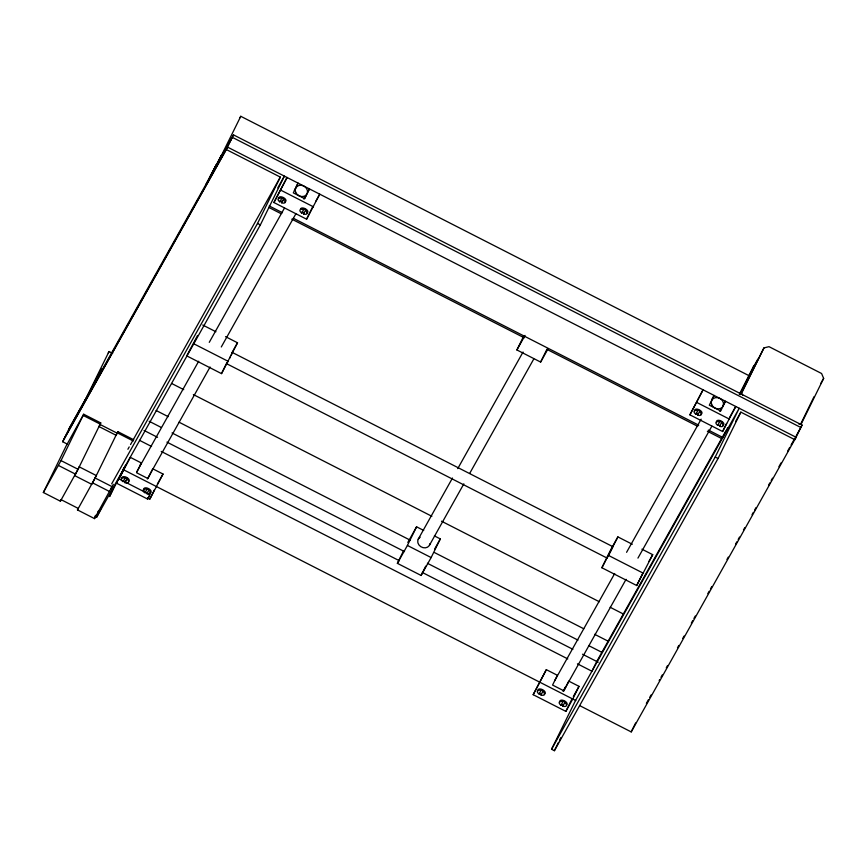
<?xml version="1.0" encoding="UTF-8"?>
<svg xmlns="http://www.w3.org/2000/svg" width="867" height="867" viewBox="0 0 867 867"><rect width="100%" height="100%" fill="white"/><g stroke="black" fill="none" stroke-linecap="round" stroke-linejoin="round"><path stroke-width="1.3" d="M125.498 465.297L109.578 496.563L112.959 489.118M231.922 353.324L232.421 352.511L612.796 546.644L610.856 550.773L606.998 558.023L226.666 363.717M232.421 352.511L231.153 355.275M606.998 558.023L612.796 546.644M110.694 489.14L111.485 487.666M116.406 483.136L147.672 499.099L149.406 495.621M118.313 479.505L118.671 478.725L149.937 494.678L147.704 499.078M43.35 492.499L66.033 446.137L83.698 414.231L100.756 422.933L78.063 469.296L60.408 501.202L43.35 492.499L61.015 460.594L83.698 414.231M60.408 501.202L60.885 499.977M100.756 422.933L99.076 426.597L116.135 435.31L117.814 431.647L133.735 439.764M113.349 484.328L94.525 518.607L77.466 509.904L77.943 508.68M77.466 509.904L95.121 477.999L117.814 431.647M94.525 518.607L96.172 515.009M67.463 444.186L62.662 441.737L69.869 427.095L85.41 399.34M85.031 400.316L109.036 351.525L112.656 353.368M86.028 398.538L101.677 369.049L95.435 381.74M88.987 393.26L97.061 377.654L92.26 387.419M205.772 184.736L221.421 155.247L215.179 167.938M208.73 179.458L216.804 163.852L212.003 173.617M215.948 166.551L240.777 116.297L749.11 375.736M62.662 441.737L226.32 149.536L233.516 134.894L802.073 425.068L794.866 439.71L740.851 412.139L735.574 421.568M94.817 516.147L96.703 517.111L101.396 507.585M120.004 476.612L123.407 469.686M119.05 479.007L130.321 457.342L141.364 462.978L136.563 472.743L147.932 478.541L152.744 468.787L163.018 474.032L149.861 499.056L147.52 497.864M125.347 477.576L125.054 478.183A3.988 2.092 26.2 0 0 121.423 478.606A3.988 2.092 26.2 0 0 123.071 481.716L125.347 477.576L126.3 477.988L127.189 478.519L124.913 482.648A3.988 2.092 26.2 0 0 128.533 482.236A3.988 2.092 26.2 0 0 126.885 479.126M124.913 482.648L127.189 478.519M225.518 336.656L237.525 342.779L221.519 373.623L186.708 355.86L197.557 335.496M111.68 483.851L257.521 223.458L280.323 177.096L226.32 149.536M96.703 517.111L260.36 224.911L284.365 176.109L277.776 187.89M273.907 202.52L287.064 177.486L273.907 202.52L306.593 219.199L319.75 194.165L315.978 200.906M279.813 201.859L280.117 201.242L281.948 202.184L283.932 198.651L282.089 197.719L279.813 201.859A3.988 2.092 26.2 0 1 278.166 198.749A3.988 2.092 26.2 0 1 281.786 198.326L282.089 197.719M283.932 198.651L283.628 199.269A3.988 2.092 26.2 0 1 285.276 202.379A3.988 2.092 26.2 0 1 281.656 202.791L281.948 202.184M147.238 488.75L146.935 489.356A3.988 2.092 26.2 0 0 143.315 489.779A3.988 2.092 26.2 0 0 144.962 492.889L147.238 488.75L149.081 489.682L148.777 490.299A3.988 2.092 26.2 0 1 150.533 493.15A3.988 2.092 26.2 0 1 147.758 494.082M149.861 499.056L154.402 489.833M221.519 373.623L226.677 363.132M301.705 213.022L301.998 212.415L303.84 213.358L303.537 213.965A3.988 2.092 26.2 0 0 307.167 213.542A3.988 2.092 26.2 0 0 305.52 210.443L305.813 209.825L303.981 208.893L301.705 213.022A3.988 2.092 26.2 0 1 300.058 209.922A3.988 2.092 26.2 0 1 303.678 209.5L303.981 208.893M306.593 219.199L312.835 206.519M434.378 535.893L440.317 538.916L431.137 557.568L421.124 575.46L397.379 563.344L403.697 550.523M397.379 563.344L407.403 545.451L416.583 526.8L423.703 530.441M548.139 348.653L540.629 362.07L516.895 349.954L523.776 335.973M421.124 575.46L425.708 566.129M540.629 362.07L546.936 349.249M533.172 694.695L546.329 669.66L557.373 675.295L552.572 685.06L563.94 690.858L568.741 681.104L579.015 686.35L572.773 699.03L565.858 711.373L533.172 694.695L546.329 669.66M539.079 694.034L539.382 693.416L541.214 694.359L540.921 694.966A3.988 2.092 26.2 0 0 544.541 694.554A3.988 2.092 26.2 0 0 542.894 691.443L543.197 690.836L541.355 689.894L539.079 694.034A3.988 2.092 26.2 0 1 537.432 690.923A3.988 2.092 26.2 0 1 541.051 690.5L541.355 689.894M641.905 549.169L652.71 554.674L636.703 585.528L601.893 567.755L610.498 550.274M601.893 567.755L617.9 536.911L632.303 544.259M689.904 414.838L703.061 389.803L689.904 414.838L722.601 431.517L735.758 406.482L729.472 417.71M695.811 414.177L696.114 413.559L697.957 414.502L697.653 415.109A3.988 2.092 26.2 0 0 701.273 414.686A3.988 2.092 26.2 0 0 699.626 411.587L699.929 410.969L698.087 410.037L695.811 414.177A3.988 2.092 26.2 0 1 694.174 411.066A3.988 2.092 26.2 0 1 697.794 410.644L698.087 410.037M560.971 705.207L561.263 704.589L563.106 705.532L562.802 706.139A3.988 2.092 26.2 0 0 566.433 705.716A3.988 2.092 26.2 0 0 564.785 702.617L565.078 701.999L563.247 701.067L560.971 705.207A3.988 2.092 26.2 0 1 559.323 702.097A3.988 2.092 26.2 0 1 562.943 701.674L563.247 701.067M565.858 711.373L572.101 698.694M551.553 749.251L575.558 700.46L739.215 408.249L715.199 457.05L551.553 749.251L554.392 750.703L718.049 458.502L740.851 412.139M554.392 750.703L558.489 742.38M559.659 740.006L560.83 737.622M636.703 585.528L642.436 573.867M717.703 425.339L718.006 424.732L719.848 425.675L719.545 426.282A3.988 2.092 26.2 0 0 723.165 425.86A3.988 2.092 26.2 0 0 721.517 422.76L721.821 422.142L719.978 421.21L717.703 425.339A3.988 2.092 26.2 0 1 716.055 422.24A3.988 2.092 26.2 0 1 719.675 421.817L719.978 421.21M739.291 394.398L754.127 365.44L740.115 393.932M740.364 394.637L763.957 347.905L769.007 346.67L821.602 373.514L823.65 378.38L801.444 423.508L798.908 424.126M722.601 431.517L726.568 423.443M763.957 347.905L741.74 393.044L742.77 395.471M727.651 427.713L722.85 437.467L708.372 430.086M579.6 705.575L631.219 731.911L635.619 722.97M800.566 424.299L814.048 396.685M118.075 479.993L117.5 481.131M229.733 358.114L230.481 356.64M117.208 481.694L116.536 482.941M98.643 510.62L97.971 511.833M228.259 360.965L226.623 363.891M122.68 470.185L124.089 467.606M659.169 680.508L659.679 679.587M778.913 466.706L779.422 465.785M108.223 352.988L109.036 351.525M239.964 117.76L240.777 116.297M217.975 162.649L233.516 134.894M68.666 429.533L232.313 137.333L800.87 427.507M63.865 439.298L227.512 147.097L796.069 437.271L631.219 731.911M127.893 449.279L129.216 446.917M130.538 444.565L280.323 177.096M281.656 202.791L283.628 199.269M140.107 465.221L141.364 462.978M296.221 186.492L298.107 183.121L293.306 192.875L304.675 198.684L309.476 188.919L307.59 192.29M136.672 471.962L198.706 361.203M209.261 342.346L284.484 208.026M294.379 190.361L295.701 187.998M303.818 199.031L305.076 196.776M147.379 478.942L210.074 367.001M221.291 346.973L295.853 213.835M304.436 198.521L306.419 194.977M149.081 489.682L146.805 493.822L147.108 493.215L145.266 492.272M303.537 213.965L305.813 209.825M157.36 484.133L163.018 474.032M231.933 352.761L237.525 342.779M407.815 542.46L416.583 526.8M516.895 349.954L525.034 335.421M418.176 539.285L452.476 478.042M457.743 468.624L523.039 352.035M429.544 545.083L463.845 483.851M469.773 473.252L533.758 359.014M434.681 548.984L440.317 538.916M611.072 549.114L617.9 536.911M540.921 694.966L543.197 690.836M697.653 415.109L699.929 410.969M711.59 399.925L714.105 395.439L709.304 405.192L720.672 411.001L725.484 401.237L722.97 405.734M554.652 680.736L614.703 573.521M626.581 552.312L701.154 419.173M563.084 691.205L565.598 686.707M719.827 411.337L721.084 409.094M563.387 691.259L626.072 579.319M637.949 558.11L711.861 426.152M562.802 706.139L565.078 701.999M719.545 426.282L721.821 422.142M752.935 367.879L757.845 359.111M573.358 696.45L579.015 686.35M648.982 561.328L652.71 554.674M725.668 431.257L596.734 661.478L591.923 671.231L577.455 663.84M820.583 383.853L823.65 378.38M646.381 703.354L648.44 699.68M649.762 697.328L651.074 694.966M660.979 677.3L662.29 674.938M666.257 667.872L667.579 665.509M677.474 647.844L678.796 645.481M682.752 638.415L684.074 636.053M691.335 623.102L692.646 620.739M693.968 618.388L695.291 616.025M707.83 593.646L709.152 591.283M710.463 588.931L711.785 586.569M726.969 559.475L728.28 557.113M735.541 544.151L736.863 541.799M738.185 539.447L739.497 537.085M743.463 530.019L744.786 527.656M752.036 514.695L753.358 512.343M754.68 509.991L756.002 507.628M768.541 485.238L769.853 482.886M771.175 480.535L772.497 478.172M779.758 465.211L781.069 462.859M787.669 451.078L789.739 447.383M791.051 445.042L794.985 438.03M796.253 435.754L802.073 425.068M125.216 482.041L123.374 481.109M280.821 190.176L313.507 206.855M696.819 402.483L729.515 419.173M269.214 205.945L282.479 212.718M293.339 218.267L698.715 425.155M268.889 207.462L280.93 213.618M291.778 219.145L524.253 337.805M547.142 349.477L697.718 426.326M707.353 431.246L721.81 438.626M257.521 223.458L260.36 224.911M715.199 457.05L718.049 458.502M202.715 325.017L215.916 331.747M193.536 343.657L228.346 361.42M608.732 555.563L643.531 573.325M171.677 383.496L183.728 389.641M193.363 394.561L431.864 516.288M441.498 521.197L599.303 601.741M610.14 607.268L623.395 614.031M156.147 410.514L168.198 416.659M179.035 422.186L410.308 540.228M434.4 552.528L583.762 628.759M594.61 634.286L607.854 641.049M407.403 545.451L431.137 557.568M149.146 421.264L161.197 427.42M172.034 432.947L404.51 551.596M427.398 563.279L577.975 640.128M588.812 645.666L602.066 652.428M144.052 430.444L157.566 437.336M166.941 442.127L399.427 560.776M422.305 572.458L572.881 649.307M582.516 654.217L598.176 662.215M139.5 440.328L151.562 446.483M161.219 451.414L567.798 658.92M83.221 415.456L100.279 424.158M117.338 432.861L133.258 440.989M99.933 424.397L116.991 433.099M124.079 470.033L539.664 682.134M540.087 682.351L575.807 700.579M61.015 460.594L78.063 469.296M95.121 477.999L112.179 486.712M58.49 465.471L75.548 474.173M92.606 482.876L109.654 491.578M61.221 499.739L78.279 508.441M300.513 209.229A3.988 2.092 26.2 0 1 305.683 208.936A3.988 2.092 26.2 0 1 306.777 213M303.19 212.339A3.988 2.092 26.2 0 1 302.301 211.808M278.73 198.684A3.988 2.092 26.2 0 1 283.346 197.513A3.988 2.092 26.2 0 1 284.885 201.827M281.298 201.166A3.988 2.092 26.2 0 1 280.409 200.635M144.236 490.375A3.988 2.092 26.2 0 1 147.542 488.143A3.988 2.092 26.2 0 1 150.641 492.597M150.034 492.857A3.988 2.092 26.2 0 1 149.265 492.944M121.889 477.923A3.988 2.092 26.2 0 1 126.604 477.37A3.988 2.092 26.2 0 1 128.749 481.423M716.619 422.175A3.988 2.092 26.2 0 1 721.236 421.004A3.988 2.092 26.2 0 1 722.775 425.318M694.738 411.001A3.988 2.092 26.2 0 1 699.344 409.831A3.988 2.092 26.2 0 1 700.894 414.144M697.296 413.483A3.988 2.092 26.2 0 1 696.418 412.952M559.887 702.032A3.988 2.092 26.2 0 1 564.027 700.644A3.988 2.092 26.2 0 1 566.639 704.914M563.409 704.925A3.988 2.092 26.2 0 1 562.455 704.513M537.995 690.858A3.988 2.092 26.2 0 1 542.612 689.688A3.988 2.092 26.2 0 1 544.151 694.001M429.978 543.728A6.383 5.44 29.3 0 1 420.733 546.644A6.383 5.44 29.3 0 1 420.137 537.237M90.168 390.974L95.923 379.768L90.168 390.974M209.912 177.171L215.655 165.965L209.912 177.171M79.265 466.858L74.725 475.636L91.783 484.339L96.324 475.56L79.265 466.858M711.677 404.618A6.383 5.44 29.3 0 0 722.265 407.284A6.383 5.44 29.3 0 0 718.244 397.758A6.383 5.44 29.3 0 0 711.677 404.618M295.669 192.301A6.383 5.44 29.3 0 0 306.257 194.967A6.383 5.44 29.3 0 0 302.236 185.44A6.383 5.44 29.3 0 0 295.669 192.301"/></g></svg>
